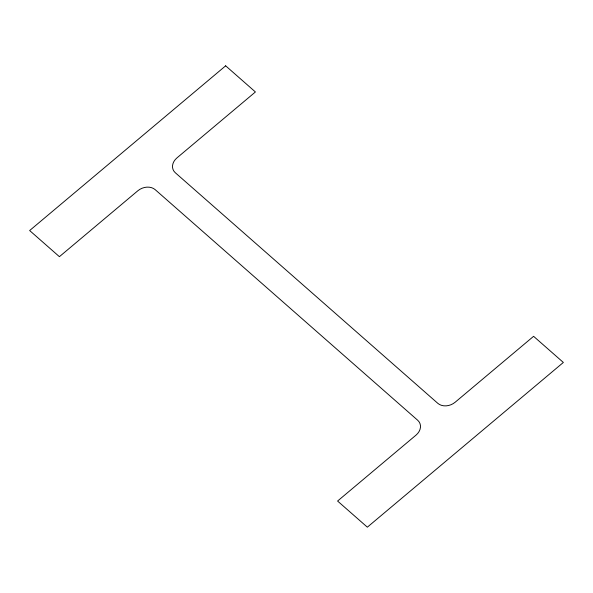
<?xml version="1.0" encoding="UTF-8"?>
<svg xmlns="http://www.w3.org/2000/svg" width="593" height="593" viewBox="0 0 593 593"><rect width="100%" height="100%" fill="white"/><g stroke="black" fill="none" stroke-linecap="round" stroke-linejoin="round"><path stroke-width="0.89" d="M225.659 65.823L29.65 230.544L59.404 256.68L137.843 190.768A12.705 10.088 -23.5 0 1 155.196 189.671L417.68 420.244A12.705 10.088 -23.5 0 1 416.027 435.121L337.587 501.041L367.341 527.177L563.35 362.456L533.596 336.32L455.157 402.232A12.705 10.088 -23.5 0 1 437.804 403.329L175.32 172.756A12.705 10.088 -23.5 0 1 176.973 157.879L255.413 91.959L225.659 65.823"/></g></svg>
